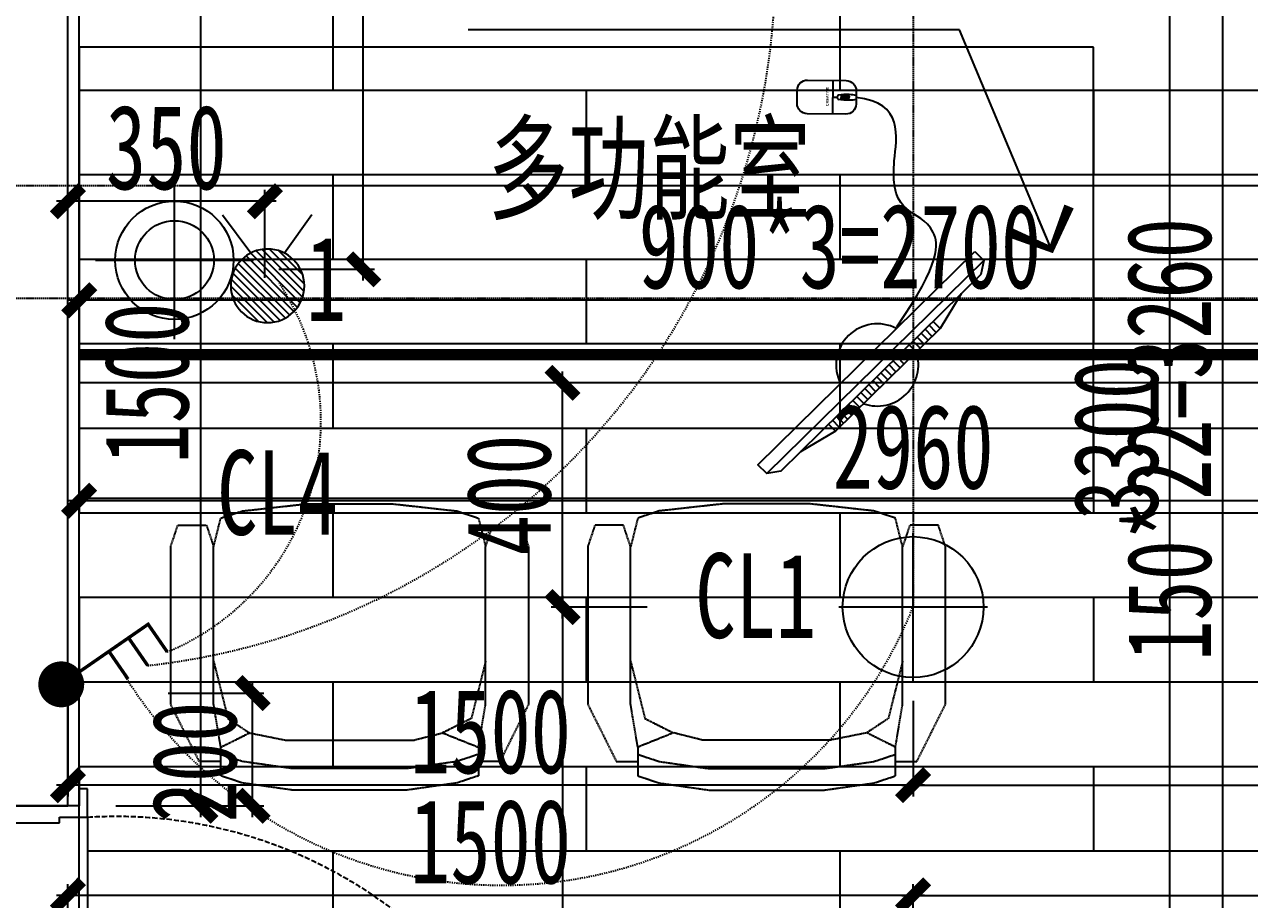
# Model space of a CAD drawing. Extents: x -255202 to 66368, y -6372500 to 603.
# Drawn here: x -124678 to -122504, y -3188251 to -3186698 of the extents above; entities that cross this region are included whole.
import ezdxf

# ---------------------------------------------------------------- set-up
doc = ezdxf.new("R2010")
doc.units = 0
doc.header["$LTSCALE"] = 10
doc.header["$MEASUREMENT"] = 0
for name, pattern in [('$0$DASH', [0.35, 0.25, -0.1]), ('__DASH', [0.35, 0.25, -0.1]), ('ABOVE', [0.4, 0.2, -0.2]), ('CONTINOUS', [0]), ('DASH', [0.35, 0.25, -0.1]), ('DOTE', [2.42, 2, -0.2, 0.02, -0.2]), ('HIDDEN', [0.375, 0.25, -0.125])]:
    doc.linetypes.add(name, pattern=pattern)
for name, color, linetype in [('A-TEXT（房间空间名称）', 67, 'Continuous'), ('A-WALL（砌体墙）', 7, 'Continuous'), ('A-墙体完成面', 15, 'Continuous'), ('A-门', 251, 'Continuous'), ('A-门框', 251, 'Continuous'), ('D-地面材料', 250, 'Continuous'), ('DIM-地面材质放线', 149, 'Continuous'), ('DIM-开关定位', 149, 'Continuous'), ('DIM-插座定位', 146, 'Continuous'), ('DIM-灯具定位', 149, 'Continuous'), ('DIM_LEAD', 3, 'Continuous'), ('E-开关示意', 34, 'Continuous'), ('G-BEAM', 4, 'DASH'), ('G-BEAM_CON', 4, 'Continuous'), ('J-平面活动家具', 33, 'HIDDEN'), ('J-活动全高家具', 33, 'Continuous'), ('T-天花造型', 45, 'Continuous'), ('T-灯具_灯带', 13, 'Continuous'), ('T-灯具、灯带', 13, 'Continuous'), ('W-文字', 67, 'Continuous'), ('墙体定位图', 7, 'Continuous'), ('天花布置图', 7, 'Continuous')]:
    doc.layers.add(name, color=color, linetype=linetype)
doc.styles.add('arch', font='romans.shx', dxfattribs={"width": 0.75})
doc.styles.get("Standard").update_dxf_attribs({"font": 'gbenor.shx', "bigfont": 'gbcbig.shx'})
doc.styles.add('样式222', font='', dxfattribs={"width": 0.7})
doc.styles.add('细黑体', font='', dxfattribs={"width": 0.7})
doc.styles.get('样式222').set_extended_font_data('STXihei')
doc.styles.get('细黑体').set_extended_font_data('STXihei')
doc.dimstyles.new('DK-50', dxfattribs={"dimscale": 50, "dimtxt": 3, "dimasz": 1, "dimexe": 0.4, "dimexo": 0.4, "dimgap": 0.4, "dimtad": 1, "dimtoh": 1, "dimdec": 0, "dimrnd": 5, "dimdsep": 46, "dimtxsty": '样式222', "dimblk": 'ARCHTICK', "dimcen": 3, "dimdle": 0.4, "dimclrd": 149, "dimclre": 149, "dimclrt": 149, "dimadec": 0, "dimazin": 0, "dimtfac": 1, "dimtdec": 0, "dimtix": 1, "dimtmove": 2, "dimatfit": 3, "dimldrblk": 'ARCHTICK', "dimfxl": 3, "dimfxlon": 1, "dimtvp": 1, "dimtolj": 1, "dimtzin": 0, "dimarcsym": 0})
doc.dimstyles.new('TC-DIM', dxfattribs={"dimscale": 0, "dimtxt": 2.5, "dimasz": 1.2, "dimexe": 1.2, "dimexo": 0, "dimgap": 0.5, "dimtad": 1, "dimdec": 0, "dimlfac": -1, "dimzin": 9, "dimdsep": 46, "dimtxsty": 'arch', "dimblk1": 'ARCHTICK', "dimblk2": 'ARCHTICK', "dimsah": 1, "dimcen": 2, "dimdle": 1.2, "dimclrd": 67, "dimclre": 67, "dimclrt": 67, "dimadec": 0, "dimazin": 0, "dimtfac": 1, "dimtdec": 0, "dimtmove": 0, "dimatfit": 3, "dimldrblk": 'ARCHTICK', "dimfxl": 8, "dimtolj": 1, "dimtzin": 0, "dimarcsym": 0})

# ---------------------------------------------------------------- blocks, each defined once
blk = doc.blocks.new('_ArchTick')
at = {"color": 0, "linetype": 'ByBlock', "const_width": 0.4}
blk.add_lwpolyline([(-0.5, -0.5), (0.5, 0.5)], dxfattribs=at)
blk = doc.blocks.new('*D166')
at = {"layer": 'Defpoints', "color": 0, "transparency": 16777216}
for p in [(-124675.2, -3187884.5), (-124273, -3187884.5), (-124675.2, -3188084.5)]:
    blk.add_point(p, dxfattribs=at)
at = {"layer": 'DIM-开关定位', "color": 149, "lineweight": -2, "transparency": 16777216}
for p, q in [((-124273, -3188104.5), (-124273, -3187864.5)), ((-124423, -3187884.5), (-124253, -3187884.5)), ((-124423, -3188084.5), (-124253, -3188084.5))]:
    blk.add_line(p, q, dxfattribs=at)
at = {"layer": 'DIM-开关定位', "color": 149, "lineweight": -2, "transparency": 16777216, "xscale": 50, "yscale": 50, "zscale": 50}
for p, rotation in [((-124273, -3187884.5), 90), ((-124273, -3188084.5), 270)]:
    blk.add_blockref('_ArchTick', p, dxfattribs=dict(at, rotation=rotation))
at = {"layer": 'DIM-开关定位', "color": 149, "transparency": 16777216, "insert": (-124375.6, -3188006.8), "char_height": 150, "attachment_point": 5, "rotation": 90, "style": '样式222'}
blk.add_mtext('\\A1;200', dxfattribs=at)
blk = doc.blocks.new('*D172')
at = {"layer": 'Defpoints', "color": 0, "transparency": 16777216}
for p in [(-121600.8, -3188243.5), (-121600.8, -3188867.4), (-123100.8, -3188947.4)]:
    blk.add_point(p, dxfattribs=at)
at = {"layer": 'DIM-插座定位', "color": 149, "lineweight": -2, "transparency": 16777216}
for p, q in [((-123100.8, -3188393.5), (-123100.8, -3188223.5)), ((-121600.8, -3188393.5), (-121600.8, -3188223.5)), ((-123120.8, -3188243.5), (-121580.8, -3188243.5))]:
    blk.add_line(p, q, dxfattribs=at)
at = {"layer": 'DIM-插座定位', "color": 149, "lineweight": -2, "transparency": 16777216, "xscale": 50, "yscale": 50, "zscale": 50, "rotation": 180}
blk.add_blockref('_ArchTick', (-123100.8, -3188243.5), dxfattribs=at)
at = {"layer": 'DIM-插座定位', "color": 149, "lineweight": -2, "transparency": 16777216, "xscale": 50, "yscale": 50, "zscale": 50}
blk.add_blockref('_ArchTick', (-121600.8, -3188243.5), dxfattribs=at)
at = {"layer": 'DIM-插座定位', "color": 149, "transparency": 16777216, "insert": (-122350.8, -3188148.5), "char_height": 150, "attachment_point": 5, "style": '样式222'}
blk.add_mtext('\\A1;1500', dxfattribs=at)
blk = doc.blocks.new('*D173')
at = {"layer": 'Defpoints', "color": 0, "transparency": 16777216}
for p in [(-124600.8, -3188243.5), (-124600.8, -3188867.4), (-123100.8, -3188947.4)]:
    blk.add_point(p, dxfattribs=at)
at = {"layer": 'DIM-插座定位', "color": 149, "lineweight": -2, "transparency": 16777216}
for p, q in [((-124600.8, -3188393.5), (-124600.8, -3188223.5)), ((-123100.8, -3188393.5), (-123100.8, -3188223.5)), ((-123080.8, -3188243.5), (-124620.8, -3188243.5))]:
    blk.add_line(p, q, dxfattribs=at)
at = {"layer": 'DIM-插座定位', "color": 149, "lineweight": -2, "transparency": 16777216, "xscale": 50, "yscale": 50, "zscale": 50, "rotation": 180}
blk.add_blockref('_ArchTick', (-124600.8, -3188243.5), dxfattribs=at)
at = {"layer": 'DIM-插座定位', "color": 149, "lineweight": -2, "transparency": 16777216, "xscale": 50, "yscale": 50, "zscale": 50}
blk.add_blockref('_ArchTick', (-123100.8, -3188243.5), dxfattribs=at)
at = {"layer": 'DIM-插座定位', "color": 149, "transparency": 16777216, "insert": (-123850.8, -3188148.5), "char_height": 150, "attachment_point": 5, "style": '样式222'}
blk.add_mtext('\\A1;1500', dxfattribs=at)
blk = doc.blocks.new('*U910')
at = {"color": 0, "const_width": 0.15}
for points in [[(0, 0.783), (0, 4.692), (1.496, 4.692)], [(0, 3.634), (1.496, 3.634)], [(0, 2.575), (1.496, 2.575)]]:
    blk.add_lwpolyline(points, dxfattribs=at)
at = {"const_width": 1.019}
blk.add_lwpolyline([(0, -0.51, 1), (0, 0.51, 1)], format="xyb", close=True, dxfattribs=at)
blk = doc.blocks.new('*D245')
at = {"layer": 'Defpoints', "color": 0, "transparency": 16777216}
for p in [(-123723, -3187334.1), (-123321.2, -3187334.1), (-123200.8, -3187731.9)]:
    blk.add_point(p, dxfattribs=at)
at = {"layer": 'DIM-灯具定位', "color": 149, "lineweight": -2, "transparency": 16777216}
for p, q in [((-123573, -3187334.1), (-123743, -3187334.1)), ((-123723, -3187751.9), (-123723, -3187314.1)), ((-123573, -3187731.9), (-123743, -3187731.9))]:
    blk.add_line(p, q, dxfattribs=at)
at = {"layer": 'DIM-灯具定位', "color": 149, "lineweight": -2, "transparency": 16777216, "xscale": 50, "yscale": 50, "zscale": 50}
for p, rotation in [((-123723, -3187334.1), 90), ((-123723, -3187731.9), 270)]:
    blk.add_blockref('_ArchTick', p, dxfattribs=dict(at, rotation=rotation))
at = {"layer": 'DIM-灯具定位', "color": 149, "transparency": 16777216, "insert": (-123818, -3187533), "char_height": 150, "attachment_point": 5, "rotation": 90, "style": '样式222'}
blk.add_mtext('\\A1;400', dxfattribs=at)
blk = doc.blocks.new('*D246')
at = {"layer": 'Defpoints', "color": 0, "transparency": 16777216}
for p in [(-123200.8, -3187731.9), (-123723, -3189084.5), (-123200.8, -3189084.5)]:
    blk.add_point(p, dxfattribs=at)
at = {"layer": 'DIM-灯具定位', "color": 149, "lineweight": -2, "transparency": 16777216}
for p, q in [((-123723, -3187711.9), (-123723, -3189104.5)), ((-123573, -3187731.9), (-123743, -3187731.9)), ((-123573, -3189084.5), (-123743, -3189084.5))]:
    blk.add_line(p, q, dxfattribs=at)
at = {"layer": 'DIM-灯具定位', "color": 149, "lineweight": -2, "transparency": 16777216, "xscale": 50, "yscale": 50, "zscale": 50}
for p, rotation in [((-123723, -3187731.9), 90), ((-123723, -3189084.5), 270)]:
    blk.add_blockref('_ArchTick', p, dxfattribs=dict(at, rotation=rotation))
at = {"layer": 'DIM-灯具定位', "color": 149, "transparency": 16777216, "insert": (-123818, -3188408.2), "char_height": 150, "attachment_point": 5, "rotation": 90, "style": '样式222'}
blk.add_mtext('\\A1;1355', dxfattribs=at)
blk = doc.blocks.new('*D247')
at = {"layer": 'Defpoints', "color": 0, "transparency": 16777216}
for p in [(-123101, -3187114.5), (-121600.8, -3187464.5), (-121600.8, -3188048)]:
    blk.add_point(p, dxfattribs=at)
at = {"layer": 'DIM-灯具定位', "color": 149, "lineweight": -2, "transparency": 16777216}
for p, q in [((-123101, -3187898), (-123101, -3188068)), ((-121600.8, -3187898), (-121600.8, -3188068)), ((-123121, -3188048), (-121580.8, -3188048))]:
    blk.add_line(p, q, dxfattribs=at)
at = {"layer": 'DIM-灯具定位', "color": 149, "lineweight": -2, "transparency": 16777216, "xscale": 50, "yscale": 50, "zscale": 50, "rotation": 180}
blk.add_blockref('_ArchTick', (-123101, -3188048), dxfattribs=at)
at = {"layer": 'DIM-灯具定位', "color": 149, "lineweight": -2, "transparency": 16777216, "xscale": 50, "yscale": 50, "zscale": 50}
blk.add_blockref('_ArchTick', (-121600.8, -3188048), dxfattribs=at)
at = {"layer": 'DIM-灯具定位', "color": 149, "transparency": 16777216, "insert": (-122350.9, -3187953), "char_height": 150, "attachment_point": 5, "style": '样式222'}
blk.add_mtext('\\A1;1500', dxfattribs=at)
blk = doc.blocks.new('*D248')
at = {"layer": 'Defpoints', "color": 0, "transparency": 16777216}
for p in [(-123101, -3187114.5), (-124600.8, -3187464.5), (-124600.8, -3188048)]:
    blk.add_point(p, dxfattribs=at)
at = {"layer": 'DIM-灯具定位', "color": 149, "lineweight": -2, "transparency": 16777216}
for p, q in [((-124600.8, -3187898), (-124600.8, -3188068)), ((-123101, -3187898), (-123101, -3188068)), ((-123081, -3188048), (-124620.8, -3188048))]:
    blk.add_line(p, q, dxfattribs=at)
at = {"layer": 'DIM-灯具定位', "color": 149, "lineweight": -2, "transparency": 16777216, "xscale": 50, "yscale": 50, "zscale": 50, "rotation": 180}
blk.add_blockref('_ArchTick', (-124600.8, -3188048), dxfattribs=at)
at = {"layer": 'DIM-灯具定位', "color": 149, "lineweight": -2, "transparency": 16777216, "xscale": 50, "yscale": 50, "zscale": 50}
blk.add_blockref('_ArchTick', (-123101, -3188048), dxfattribs=at)
at = {"layer": 'DIM-灯具定位', "color": 149, "transparency": 16777216, "insert": (-123850.9, -3187953), "char_height": 150, "attachment_point": 5, "style": '样式222'}
blk.add_mtext('\\A1;1500', dxfattribs=at)
blk = doc.blocks.new('A$C7A0215CA')
at = {"layer": 'T-灯具_灯带', "color": 8, "ltscale": 0.005}
for p, q in [((2.2, 4.4), (2.2, 0)), ((0, 2.2), (4.4, 2.2))]:
    blk.add_line(p, q, dxfattribs=at)
at = {"layer": 'T-灯具_灯带', "color": 13, "linetype": 'ByBlock'}
blk.add_circle((2.2, 2.2), 2.083, dxfattribs=at)
blk = doc.blocks.new('z')
at = {"color": 67}
blk.add_line((0, 0), (-1, 0), dxfattribs=at)
blk.add_lwpolyline([(-0.972, 0.974, 0.299, 0.174, 0), (0, 0, 0.174, 0.299, 0), (-0.972, -0.974, 0.299, 0.299, 0)], format="xyseb", dxfattribs=at)
blk = doc.blocks.new('电源点')
at = {"color": 13}
for p, q in [((33110.4, -5288.118), (33111.43, -5287.088)), ((33110.41, -5288.333), (33111.645, -5287.098)), ((33110.45, -5287.844), (33111.156, -5287.138)), ((33110.453, -5288.515), (33111.827, -5287.141)), ((33110.519, -5288.673), (33111.985, -5287.207)), ((33110.604, -5288.812), (33112.124, -5287.292)), ((33110.707, -5288.934), (33112.246, -5287.395)), ((33110.826, -5289.04), (33112.352, -5287.514)), ((33110.961, -5289.129), (33112.441, -5287.649)), ((33111.116, -5289.199), (33112.511, -5287.804)), ((33111.292, -5289.247), (33112.559, -5287.981)), ((33111.499, -5289.264), (33112.576, -5288.188)), ((33111.758, -5289.23), (33112.542, -5288.446))]:
    blk.add_line(p, q, dxfattribs=at)
blk.add_circle((33111.487, -5288.175), 1.089, dxfattribs=at)
blk = doc.blocks.new('4RSD')
at = {"color": 13, "linetype": 'ByBlock'}
for p, q in [((49236.038, -8573.832), (49235.23, -8572.698)), ((49237.036, -8573.842), (49237.867, -8572.724))]:
    blk.add_line(p, q, dxfattribs=at)
at = {"color": 67, "linetype": 'ByBlock'}
blk.add_blockref('电源点', (16125.051, -3286.635), dxfattribs=at)
blk = doc.blocks.new('*U265')
for p, q in [((50, 200), (0, 200)), ((0, 200), (0, 185)), ((50, 150), (50, 200)), ((0, 185), (30, 185)), ((30, 185), (30, -55)), ((60, 150), (50, 150)), ((60, -50), (60, 150)), ((0, -55), (0, -70)), ((30, -55), (0, -55)), ((50, -70), (50, -50)), ((50, -50), (60, -50)), ((0, -70), (50, -70))]:
    blk.add_line(p, q)
blk = doc.blocks.new('*U148')
at = {"color": 250, "linetype": '$0$DASH', "ltscale": 3}
blk.add_arc((88.7, 124.8), 664.9, 356.3937, 90, dxfattribs=at)
at = {"layer": 'A-门', "ltscale": 0.5}
blk.add_lwpolyline([(94.4, 789.8), (94.4, 83), (45.6, 83), (45.6, 789.8), (94.4, 789.8)], dxfattribs=at)
at = {"layer": 'A-门', "ltscale": 3}
for points in [[(36.1, 726.7), (36.1, 680.8), (45.6, 680.8), (45.6, 748.8), (36.1, 748.8), (36.1, 726.7)], [(103.9, 726.7), (103.9, 680.8), (94.4, 680.8), (94.4, 748.8), (103.9, 748.8), (103.9, 726.7)], [(36.1, 726.7), (0, 726.7), (0, 702.2)], [(103.9, 726.7), (140.1, 726.7), (140.1, 702.2)], [(12.8, 702.2), (12.8, 592.5), (0, 592.5), (0, 702.2)], [(12.8, 702.2), (36.1, 702.2)], [(127.3, 702.2), (103.9, 702.2)], [(127.3, 702.2), (127.3, 592.5), (140.1, 592.5), (140.1, 702.2)]]:
    blk.add_lwpolyline(points, dxfattribs=at)
blk = doc.blocks.new('做成ACAD TuKuai0291')
at = {"layer": 'J-平面活动家具', "linetype": '__DASH', "ltscale": 0.5}
for p, q in [((-431.8, 228.6), (-355.6, 241.3)), ((-279.4, 241.3), (-381, 215.9)), ((-355.6, 241.3), (-76.2, 241.3)), ((-444.5, 228.6), (-457.2, 190.5)), ((-431.8, 228.6), (-457.2, 228.6)), ((-406.4, 165.1), (-431.8, 228.6)), ((-381, 215.9), (-406.4, 165.1)), ((-457.2, 190.5), (-469.9, 101.6)), ((-419.1, 114.3), (-406.4, 165.1)), ((-419.1, -114.3), (-419.1, 114.3)), ((-469.9, 101.6), (-469.9, -101.6)), ((-469.9, -101.6), (-457.2, -190.5)), ((-406.4, -177.8), (-419.1, -114.3)), ((-457.2, -190.5), (-444.5, -228.6)), ((-431.8, -228.6), (-406.4, -177.8)), ((-381, -215.9), (-406.4, -177.8)), ((-279.4, -241.3), (-381, -215.9)), ((-457.2, -228.6), (-431.8, -228.6)), ((-431.8, -228.6), (-355.6, -241.3)), ((-355.6, -241.3), (-76.2, -241.3))]:
    blk.add_line(p, q, dxfattribs=at)
blk.add_lwpolyline([(-457.2, 228.6), (-482.6, 228.6), (-495.3, 190.5), (-508, 101.6), (-508, -101.6), (-495.3, -190.5), (-482.6, -228.6), (-457.2, -228.6), (-457.2, -266.7), (-355.6, -317.5), (-76.2, -317.5), (-38.1, -304.8), (-38.1, -254), (-76.2, -241.3), (-25.4, -228.6), (-12.7, -190.5), (0, -76.2), (0, 76.2), (-12.7, 190.5), (-25.4, 228.6), (-76.2, 241.3), (-38.1, 254), (-38.1, 304.8), (-76.2, 317.5), (-355.6, 317.5), (-457.2, 266.7), (-457.2, 228.6), (-482.6, 228.6)], dxfattribs=at)
blk = doc.blocks.new('A$C022D3BE8')
at = {"color": 59, "ltscale": 50}
for p, q in [((0, 264.2), (318.1, 582.4)), ((32.8, 313.9), (268.3, 549.5)), ((210.8, 513), (221.3, 502.5)), ((210.8, 513), (221.3, 502.5)), ((216.7, 518.9), (227.2, 508.4)), ((216.7, 518.9), (227.2, 508.4)), ((187.2, 489.3), (197.7, 478.9)), ((193.1, 495.2), (203.6, 484.8)), ((199, 501.1), (209.5, 490.7)), ((204.9, 507.1), (215.4, 496.6)), ((204.9, 507.1), (215.4, 496.6)), ((169.5, 471.6), (179.9, 461.2)), ((175.4, 477.5), (185.9, 467.1)), ((175.4, 477.5), (185.9, 467.1)), ((181.3, 483.4), (191.8, 473)), ((181.3, 483.4), (191.8, 473)), ((151.8, 453.9), (162.2, 443.5)), ((157.7, 459.8), (168.1, 449.4)), ((163.6, 465.7), (174, 455.3)), ((134.1, 436.2), (144.5, 425.7)), ((140, 442.1), (150.4, 431.7)), ((140, 442.1), (150.4, 431.7)), ((145.9, 448), (156.3, 437.6)), ((145.9, 448), (156.3, 437.6)), ((116.4, 418.5), (126.8, 408)), ((116.4, 418.5), (126.8, 408)), ((122.3, 424.4), (132.7, 413.9)), ((128.2, 430.3), (138.6, 419.8)), ((98.6, 400.8), (109.1, 390.3)), ((104.5, 406.7), (115, 396.2)), ((110.5, 412.6), (120.9, 402.1)), ((81, 383.1), (91.5, 372.7)), ((86.8, 388.9), (97.2, 378.5)), ((92.7, 394.9), (103.2, 384.4)), ((63.3, 365.4), (73.7, 355)), ((69.2, 371.3), (79.6, 360.9)), ((75.1, 377.2), (85.5, 366.8)), ((225, 49.7), (224.8, 0.1)), ((224.9, 24.9), (219, 25))]:
    blk.add_line(p, q, dxfattribs=at)
at = {"color": 55, "ltscale": 50}
blk.add_lwpolyline([(13.1, 251.1), (0, 264.2), (4, 285.3), (32.8, 314), (63.3, 365.4), (216.7, 518.9), (268.3, 549.5), (297.1, 578.3), (318.1, 582.4), (331.2, 569.3), (13.1, 251.1)], dxfattribs=at)
at = {"color": 59, "ltscale": 50}
blk.add_lwpolyline([(205.8, 49.8), (263.1, 49.6, -0.414214), (278, 34.5), (278, 14.9, -0.414214), (262.9, 0), (205.6, 0.2, -0.414214), (190.6, 15.3), (190.7, 34.9, -0.414214)], format="xyb", close=True, dxfattribs=at)
blk.add_lwpolyline([(200.8, 26.4), (200.8, 23.6), (213.1, 23.5), (213.2, 26.3)], close=True, dxfattribs=at)
for centre, radius, start, end in [((156, 420.2), 60.8, 71.1516, 198.8484), ((156, 420.2), 60.8, 242.7202, 27.2798), ((215.9, 25), 3.1, 283.7514, 79.3656)]:
    blk.add_arc(centre, radius, start, end, dxfattribs=at)
at = {"color": 59, "ltscale": 50, "extrusion": (0, 0, -1)}
blk.add_ellipse((207.1, 25), major_axis=(-5.7, 0.02), ratio=0.179787, dxfattribs=at)
at = {"color": 59, "ltscale": 50}
for points, knots in [([(127.6, 363.5), (62.6, 267.4), (75.7, 176.1), (158.8, 213.6), (119.4, 31.6), (190.7, 25.1)], [2.859814, 2.859814, 2.859814, 2.859814, 58.710181, 189.630297, 241.818917, 241.818917, 241.818917, 241.818917]), ([(190.7, 28.1), (194.1, 28.6), (202.7, 29.8), (211.3, 28.8), (216.5, 28)], [0, 0, 0, 0, 10.318127, 25.8878, 25.8878, 25.8878, 25.8878]), ([(190.7, 22), (194.1, 21.5), (202.7, 20.2), (211.4, 21.2), (216.6, 21.9)], [0, 0, 0, 0, 10.318127, 26.075444, 26.075444, 26.075444, 26.075444])]:
    blk.add_open_spline(points, degree=3, knots=knots, dxfattribs=at)
at = {"color": 59, "ltscale": 50, "insert": (231.3, 38.1), "char_height": 2.5, "width": 28.917, "attachment_point": 7, "rotation": 269.7914}
blk.add_mtext('{\\fArial|b1|i0|c0|p34;\\H1.6x;CREATIVE}', dxfattribs=at)
blk = doc.blocks.new('*D820')
at = {"layer": 'Defpoints', "color": 0, "transparency": 16777216}
for p in [(-121621, -3187262.3), (-124580.9, -3187362.3), (-124580.9, -3187543.1)]:
    blk.add_point(p, dxfattribs=at)
at = {"layer": '天花布置图', "color": 149, "lineweight": -2, "transparency": 16777216}
for p, q in [((-124580.9, -3187393.1), (-124580.9, -3187563.1)), ((-121621, -3187393.1), (-121621, -3187563.1)), ((-121601, -3187543.1), (-124600.9, -3187543.1))]:
    blk.add_line(p, q, dxfattribs=at)
at = {"layer": '天花布置图', "color": 149, "lineweight": -2, "transparency": 16777216, "xscale": 50, "yscale": 50, "zscale": 50, "rotation": 180}
blk.add_blockref('_ArchTick', (-124580.9, -3187543.1), dxfattribs=at)
at = {"layer": '天花布置图', "color": 149, "lineweight": -2, "transparency": 16777216, "xscale": 50, "yscale": 50, "zscale": 50}
blk.add_blockref('_ArchTick', (-121621, -3187543.1), dxfattribs=at)
at = {"layer": '天花布置图', "color": 149, "transparency": 16777216, "insert": (-123100.9, -3187448.1), "char_height": 150, "attachment_point": 5, "style": '样式222'}
blk.add_mtext('\\A1;2960', dxfattribs=at)
blk = doc.blocks.new('*D933')
at = {"layer": 'Defpoints', "color": 0, "transparency": 16777216}
for p in [(-124600.8, -3186584.5), (-124587.9, -3188084.5), (-124365.6, -3188084.5)]:
    blk.add_point(p, dxfattribs=at)
at = {"layer": '墙体定位图', "color": 149, "lineweight": -2, "transparency": 16777216}
for p, q in [((-124365.6, -3186564.5), (-124365.6, -3188104.5)), ((-124515.6, -3186584.5), (-124345.6, -3186584.5)), ((-124515.6, -3188084.5), (-124345.6, -3188084.5))]:
    blk.add_line(p, q, dxfattribs=at)
at = {"layer": '墙体定位图', "color": 149, "lineweight": -2, "transparency": 16777216, "xscale": 50, "yscale": 50, "zscale": 50}
for p, rotation in [((-124365.6, -3186584.5), 90), ((-124365.6, -3188084.5), 270)]:
    blk.add_blockref('_ArchTick', p, dxfattribs=dict(at, rotation=rotation))
at = {"layer": '墙体定位图', "color": 149, "transparency": 16777216, "insert": (-124460.6, -3187334.5), "char_height": 150, "attachment_point": 5, "rotation": 90, "style": '样式222'}
blk.add_mtext('\\A1;1500', dxfattribs=at)
blk = doc.blocks.new('*D952')
at = {"layer": 'Defpoints', "color": 0, "transparency": 16777216}
for p in [(-124580.9, -3187187.5), (-124580.9, -3187267.3), (-121880.9, -3187417.3)]:
    blk.add_point(p, dxfattribs=at)
at = {"layer": 'DIM-地面材质放线', "color": 149, "lineweight": -2, "transparency": 16777216}
for p, q in [((-124580.9, -3187247.3), (-124580.9, -3187167.5)), ((-121880.9, -3187337.5), (-121880.9, -3187167.5)), ((-121860.9, -3187187.5), (-124600.9, -3187187.5))]:
    blk.add_line(p, q, dxfattribs=at)
at = {"layer": 'DIM-地面材质放线', "color": 149, "lineweight": -2, "transparency": 16777216, "xscale": 50, "yscale": 50, "zscale": 50, "rotation": 180}
blk.add_blockref('_ArchTick', (-124580.9, -3187187.5), dxfattribs=at)
at = {"layer": 'DIM-地面材质放线', "color": 149, "lineweight": -2, "transparency": 16777216, "xscale": 50, "yscale": 50, "zscale": 50}
blk.add_blockref('_ArchTick', (-121880.9, -3187187.5), dxfattribs=at)
at = {"layer": 'DIM-地面材质放线', "color": 149, "transparency": 16777216, "insert": (-123230.9, -3187092.5), "char_height": 150, "attachment_point": 5, "style": '样式222'}
blk.add_mtext('\\A1;900*3=2700', dxfattribs=at)
blk = doc.blocks.new('*D953')
at = {"layer": 'Defpoints', "color": 0, "transparency": 16777216}
for p in [(-122551.1, -3185804.5), (-122528.4, -3185804.5), (-122528.4, -3189064.5)]:
    blk.add_point(p, dxfattribs=at)
at = {"layer": 'DIM-地面材质放线', "color": 149, "lineweight": -2, "transparency": 16777216}
for p, q in [((-122551.1, -3189084.5), (-122551.1, -3185784.5)), ((-122548.4, -3185804.5), (-122571.1, -3185804.5)), ((-122548.4, -3189064.5), (-122571.1, -3189064.5))]:
    blk.add_line(p, q, dxfattribs=at)
at = {"layer": 'DIM-地面材质放线', "color": 149, "lineweight": -2, "transparency": 16777216, "xscale": 50, "yscale": 50, "zscale": 50}
for p, rotation in [((-122551.1, -3185804.5), 90), ((-122551.1, -3189064.5), 270)]:
    blk.add_blockref('_ArchTick', p, dxfattribs=dict(at, rotation=rotation))
at = {"layer": 'DIM-地面材质放线', "color": 149, "transparency": 16777216, "insert": (-122646.1, -3187434.5), "char_height": 150, "attachment_point": 5, "rotation": 90, "style": '样式222'}
blk.add_mtext('\\A1;150*22=3260', dxfattribs=at)
blk = doc.blocks.new('*D1024')
at = {"layer": 'Defpoints', "color": 0, "transparency": 16777216}
for p in [(-122735.4, -3185784.5), (-122645.4, -3185784.5), (-122735.4, -3189084.5)]:
    blk.add_point(p, dxfattribs=at)
at = {"layer": '墙体定位图', "color": 149, "lineweight": -2, "transparency": 16777216}
for p, q in [((-122645.4, -3189104.5), (-122645.4, -3185764.5)), ((-122715.4, -3185784.5), (-122625.4, -3185784.5)), ((-122715.4, -3189084.5), (-122625.4, -3189084.5))]:
    blk.add_line(p, q, dxfattribs=at)
at = {"layer": '墙体定位图', "color": 149, "lineweight": -2, "transparency": 16777216, "xscale": 50, "yscale": 50, "zscale": 50}
for p, rotation in [((-122645.4, -3185784.5), 90), ((-122645.4, -3189084.5), 270)]:
    blk.add_blockref('_ArchTick', p, dxfattribs=dict(at, rotation=rotation))
at = {"layer": '墙体定位图', "color": 149, "transparency": 16777216, "insert": (-122740.4, -3187434.5), "char_height": 150, "attachment_point": 5, "rotation": 90, "style": '样式222'}
blk.add_mtext('\\A1;3300', dxfattribs=at)
blk = doc.blocks.new('*D1083')
at = {"layer": 'Defpoints', "color": 0, "transparency": 16777216}
for p in [(-124600.8, -3187011.8), (-124600.8, -3187167.6), (-124251.4, -3187167.6)]:
    blk.add_point(p, dxfattribs=at)
at = {"layer": 'DIM-开关定位', "color": 149, "lineweight": -2, "transparency": 16777216}
for p, q in [((-124600.8, -3187147.6), (-124600.8, -3186991.8)), ((-124251.4, -3187147.6), (-124251.4, -3186991.8)), ((-124231.4, -3187011.8), (-124620.8, -3187011.8))]:
    blk.add_line(p, q, dxfattribs=at)
at = {"layer": 'DIM-开关定位', "color": 149, "lineweight": -2, "transparency": 16777216, "xscale": 50, "yscale": 50, "zscale": 50, "rotation": 180}
blk.add_blockref('_ArchTick', (-124600.8, -3187011.8), dxfattribs=at)
at = {"layer": 'DIM-开关定位', "color": 149, "lineweight": -2, "transparency": 16777216, "xscale": 50, "yscale": 50, "zscale": 50}
blk.add_blockref('_ArchTick', (-124251.4, -3187011.8), dxfattribs=at)
at = {"layer": 'DIM-开关定位', "color": 149, "transparency": 16777216, "insert": (-124426.1, -3186916.8), "char_height": 150, "attachment_point": 5, "style": '样式222'}
blk.add_mtext('\\A1;350', dxfattribs=at)
blk = doc.blocks.new('*D1091')
at = {"layer": 'Defpoints', "color": 0, "transparency": 16777216}
for p in [(-124251.4, -3185784.5), (-124076.6, -3185784.5), (-124251.4, -3187132.6)]:
    blk.add_point(p, dxfattribs=at)
at = {"layer": 'DIM-开关定位', "color": 149, "lineweight": -2, "transparency": 16777216}
for p, q in [((-124076.6, -3187152.6), (-124076.6, -3185764.5)), ((-124226.6, -3185784.5), (-124056.6, -3185784.5)), ((-124226.6, -3187132.6), (-124056.6, -3187132.6))]:
    blk.add_line(p, q, dxfattribs=at)
at = {"layer": 'DIM-开关定位', "color": 149, "lineweight": -2, "transparency": 16777216, "xscale": 50, "yscale": 50, "zscale": 50}
for p, rotation in [((-124076.6, -3185784.5), 90), ((-124076.6, -3187132.6), 270)]:
    blk.add_blockref('_ArchTick', p, dxfattribs=dict(at, rotation=rotation))
at = {"layer": 'DIM-开关定位', "color": 149, "transparency": 16777216, "insert": (-124171.6, -3186458.6), "char_height": 150, "attachment_point": 5, "rotation": 90, "style": '样式222'}
blk.add_mtext('\\A1;1350', dxfattribs=at)
blk = doc.blocks.new('hdfgdf')
at = {"layer": 'G-BEAM'}
for p, q in [((150378.4, -45494.1), (147178.4, -45494.1)), ((153178.4, -45694.1), (147178.4, -45694.1))]:
    blk.add_line(p, q, dxfattribs=at)
at = {"layer": 'G-BEAM_CON', "linetype": 'Continuous'}
blk.add_line((153178.4, -45494.1), (150378.4, -45494.1), dxfattribs=at)
at = {"layer": 'W-文字'}
blk.add_leader([(151923.6, -45607), (151760.4, -45217.4), (150888.6, -45217.4)], dimstyle='TC-DIM', override={"dimscale": 50, "dimtad": 0, "dimldrblk": 'z'}, dxfattribs=at)

msp = doc.modelspace()

# ---------------------------------------------------------------- linework, layer by layer
at = {"layer": 'A-WALL（砌体墙）', "color": 0}
msp.add_line((-124600.8, -3188084.5), (-124600.8, -3186584.5), dxfattribs=at)
at = {"layer": 'A-WALL（砌体墙）'}
msp.add_line((-124800.8, -3188084.5), (-124600.8, -3188084.5), dxfattribs=at)
at = {"layer": 'A-墙体完成面', "linetype": 'ByBlock'}
for q in [(-124580.9, -3185804.5), (-124820.9, -3188084.5)]:
    msp.add_line((-124580.9, -3188084.5), q, dxfattribs=at)
at = {"layer": 'D-地面材料'}
for p, q in [((-124130.9, -3186664.5), (-124130.9, -3186814.5)), ((-124130.9, -3186664.5), (-124130.9, -3186814.5)), ((-123230.9, -3186664.5), (-123230.9, -3186814.5)), ((-123230.9, -3186664.5), (-123230.9, -3186814.5)), ((-124581, -3186814.5), (-124130.9, -3186814.5)), ((-124581, -3186814.5), (-124580.9, -3186814.5)), ((-124580.9, -3186814.5), (-124580.9, -3186964.5)), ((-124580.9, -3186814.5), (-124580.9, -3186964.5)), ((-124580.9, -3186814.5), (-123680.9, -3186814.5)), ((-124130.9, -3186814.5), (-123230.9, -3186814.5)), ((-123680.9, -3186814.5), (-123680.9, -3186964.5)), ((-123680.9, -3186814.5), (-122780.9, -3186814.5)), ((-123680.9, -3186814.5), (-123680.9, -3186964.5)), ((-123230.9, -3186814.5), (-122330.9, -3186814.5)), ((-122780.9, -3186814.5), (-122780.9, -3186964.5)), ((-122780.9, -3186814.5), (-122780.9, -3186964.5)), ((-122780.9, -3186814.5), (-121880.9, -3186814.5)), ((-124581, -3186964.5), (-124130.9, -3186964.5)), ((-124581, -3186964.5), (-124580.9, -3186964.5)), ((-124580.9, -3186964.5), (-123680.9, -3186964.5)), ((-124130.9, -3186964.5), (-124130.9, -3187114.5)), ((-124130.9, -3186964.5), (-124130.9, -3187114.5)), ((-124130.9, -3186964.5), (-123230.9, -3186964.5)), ((-123680.9, -3186964.5), (-122780.9, -3186964.5)), ((-123230.9, -3186964.5), (-123230.9, -3187114.5)), ((-123230.9, -3186964.5), (-122330.9, -3186964.5)), ((-123230.9, -3186964.5), (-123230.9, -3187114.5)), ((-122780.9, -3186964.5), (-121880.9, -3186964.5)), ((-124581, -3187114.5), (-124130.9, -3187114.5)), ((-124581, -3187114.5), (-124580.9, -3187114.5)), ((-124580.9, -3187114.5), (-124580.9, -3187264.5)), ((-124580.9, -3187114.5), (-124580.9, -3187264.5)), ((-124580.9, -3187114.5), (-123680.9, -3187114.5)), ((-124130.9, -3187114.5), (-123230.9, -3187114.5)), ((-123680.9, -3187114.5), (-123680.9, -3187264.5)), ((-123680.9, -3187114.5), (-122780.9, -3187114.5)), ((-123680.9, -3187114.5), (-123680.9, -3187264.5)), ((-123230.9, -3187114.5), (-122330.9, -3187114.5)), ((-122780.9, -3187114.5), (-122780.9, -3187264.5)), ((-122780.9, -3187114.5), (-122780.9, -3187264.5)), ((-122780.9, -3187114.5), (-121880.9, -3187114.5)), ((-124581, -3187264.5), (-124130.9, -3187264.5)), ((-124581, -3187264.5), (-124580.9, -3187264.5)), ((-124580.9, -3187264.5), (-123680.9, -3187264.5)), ((-124130.9, -3187264.5), (-124130.9, -3187414.5)), ((-124130.9, -3187264.5), (-124130.9, -3187414.5)), ((-124130.9, -3187264.5), (-123230.9, -3187264.5)), ((-123680.9, -3187264.5), (-122780.9, -3187264.5)), ((-123230.9, -3187264.5), (-123230.9, -3187414.5)), ((-123230.9, -3187264.5), (-122330.9, -3187264.5)), ((-123230.9, -3187264.5), (-123230.9, -3187414.5)), ((-122780.9, -3187264.5), (-121880.9, -3187264.5)), ((-124581, -3187414.5), (-124130.9, -3187414.5)), ((-124581, -3187414.5), (-124580.9, -3187414.5)), ((-124580.9, -3187414.5), (-124580.9, -3187564.5)), ((-124580.9, -3187414.5), (-124580.9, -3187564.5)), ((-124580.9, -3187414.5), (-123680.9, -3187414.5)), ((-124130.9, -3187414.5), (-123230.9, -3187414.5)), ((-123680.9, -3187414.5), (-123680.9, -3187564.5)), ((-123680.9, -3187414.5), (-122780.9, -3187414.5)), ((-123680.9, -3187414.5), (-123680.9, -3187564.5)), ((-123230.9, -3187414.5), (-122330.9, -3187414.5)), ((-122780.9, -3187414.5), (-122780.9, -3187564.5)), ((-122780.9, -3187414.5), (-122780.9, -3187564.5)), ((-122780.9, -3187414.5), (-121880.9, -3187414.5)), ((-124581, -3187564.5), (-124130.9, -3187564.5)), ((-124581, -3187564.5), (-124580.9, -3187564.5)), ((-124580.9, -3187564.5), (-123680.9, -3187564.5)), ((-124130.9, -3187564.5), (-124130.9, -3187714.5)), ((-124130.9, -3187564.5), (-124130.9, -3187714.5)), ((-124130.9, -3187564.5), (-123230.9, -3187564.5)), ((-123680.9, -3187564.5), (-122780.9, -3187564.5)), ((-123230.9, -3187564.5), (-123230.9, -3187714.5)), ((-123230.9, -3187564.5), (-122330.9, -3187564.5)), ((-123230.9, -3187564.5), (-123230.9, -3187714.5)), ((-122780.9, -3187564.5), (-121880.9, -3187564.5)), ((-124581, -3187714.5), (-124130.9, -3187714.5)), ((-124581, -3187714.5), (-124580.9, -3187714.5)), ((-124580.9, -3187714.5), (-124580.9, -3187864.5)), ((-124580.9, -3187714.5), (-124580.9, -3187864.5)), ((-124580.9, -3187714.5), (-123680.9, -3187714.5)), ((-124130.9, -3187714.5), (-123230.9, -3187714.5)), ((-123680.9, -3187714.5), (-123680.9, -3187864.5)), ((-123680.9, -3187714.5), (-122780.9, -3187714.5)), ((-123680.9, -3187714.5), (-123680.9, -3187864.5)), ((-123230.9, -3187714.5), (-122330.9, -3187714.5)), ((-122780.9, -3187714.5), (-122780.9, -3187864.5)), ((-122780.9, -3187714.5), (-122780.9, -3187864.5)), ((-122780.9, -3187714.5), (-121880.9, -3187714.5)), ((-124580.9, -3187864.5), (-124130.9, -3187864.5)), ((-124580.9, -3187864.5), (-124580.9, -3187864.5)), ((-124580.9, -3187864.5), (-123680.9, -3187864.5)), ((-124130.9, -3187864.5), (-124130.9, -3188014.5)), ((-124130.9, -3187864.5), (-124130.9, -3188014.5)), ((-124130.9, -3187864.5), (-123230.9, -3187864.5)), ((-123680.9, -3187864.5), (-122780.9, -3187864.5)), ((-123230.9, -3187864.5), (-123230.9, -3188014.5)), ((-123230.9, -3187864.5), (-122330.9, -3187864.5)), ((-123230.9, -3187864.5), (-123230.9, -3188014.5)), ((-122780.9, -3187864.5), (-121880.9, -3187864.5)), ((-124580.9, -3188014.5), (-124130.9, -3188014.5)), ((-124580.9, -3188014.5), (-124580.9, -3188014.5)), ((-124580.9, -3188014.5), (-124580.9, -3188054.5)), ((-124580.9, -3188014.5), (-124580.9, -3188054.5)), ((-124580.9, -3188014.5), (-123680.9, -3188014.5)), ((-124130.9, -3188014.5), (-123230.9, -3188014.5)), ((-123680.9, -3188014.5), (-123680.9, -3188164.5)), ((-123680.9, -3188014.5), (-122780.9, -3188014.5)), ((-123680.9, -3188014.5), (-123680.9, -3188164.5)), ((-123230.9, -3188014.5), (-122330.9, -3188014.5)), ((-122780.9, -3188014.5), (-122780.9, -3188164.5)), ((-122780.9, -3188014.5), (-122780.9, -3188164.5)), ((-122780.9, -3188014.5), (-121880.9, -3188014.5)), ((-124565.9, -3188104.5), (-124565.9, -3188984.5)), ((-124565.9, -3188164.5), (-124130.9, -3188164.5)), ((-124565.9, -3188164.5), (-123680.9, -3188164.5)), ((-124130.9, -3188164.5), (-124130.9, -3188314.5)), ((-124130.9, -3188164.5), (-124130.9, -3188314.5)), ((-124130.9, -3188164.5), (-123230.9, -3188164.5)), ((-123680.9, -3188164.5), (-122780.9, -3188164.5)), ((-123230.9, -3188164.5), (-123230.9, -3188314.5)), ((-123230.9, -3188164.5), (-122330.9, -3188164.5)), ((-123230.9, -3188164.5), (-123230.9, -3188314.5)), ((-122780.9, -3188164.5), (-121880.9, -3188164.5))]:
    msp.add_line(p, q, dxfattribs=at)
at = {"layer": 'DIM-开关定位', "color": 36, "linetype": 'ABOVE'}
for centre, radius, start, end in [((-124597.6, -3186590.9), 1252.4, 276.3422, 28.8857), ((-124594.7, -3187402.7), 443, 292.5996, 33.5763), ((-123831.3, -3187438.3), 787.1, 210.2746, 338.0988)]:
    msp.add_arc(centre, radius, start, end, dxfattribs=at)
at = {"layer": 'DIM_LEAD', "color": 250, "linetype": '$0$DASH'}
msp.add_line((-123101, -3185985.9), (-123101, -3187731.9), dxfattribs=at)
at = {"layer": 'J-平面活动家具', "linetype": '__DASH', "ltscale": 0.5}
msp.add_lwpolyline([(-124580.9, -3187538.7), (-122780.9, -3187538.7), (-122780.9, -3186738.7), (-124580.9, -3186738.7)], close=True, dxfattribs=at)
at = {"layer": 'J-活动全高家具', "linetype": 'ByBlock'}
for p, q in [((-124411.7, -3187256.5), (-124411.7, -3186976.5)), ((-124551.7, -3187116.5), (-124271.7, -3187116.5))]:
    msp.add_line(p, q, dxfattribs=at)
for radius in [105, 105, 70]:
    msp.add_circle((-124411.7, -3187116.5), radius, dxfattribs=at)
at = {"layer": 'T-天花造型'}
msp.add_line((-121621, -3187334.1), (-124580.9, -3187334.1), dxfattribs=at)
at = {"layer": 'T-天花造型', "linetype": 'ByBlock'}
msp.add_lwpolyline([(-124819.2, -3188984.5), (-124580.9, -3188984.5), (-124580.9, -3188084.5), (-124819.2, -3188084.5)], close=True, dxfattribs=at)
at = {"layer": 'T-灯具、灯带', "linetype": '__DASH', "const_width": 20}
msp.add_lwpolyline([(-121621, -3187284.1), (-124580.9, -3187284.1)], dxfattribs=at)

# ---------------------------------------------------------------- block references
at = {"layer": 'A-门', "xscale": -1.216867540497324, "yscale": 1.216867540497324, "zscale": 1.216867540497324, "rotation": 269.9999984376798}
msp.add_blockref('*U148', (-124666.9, -3189020), dxfattribs=at)
at = {"layer": 'A-门框', "color": 2, "extrusion": (0, 0, -1), "xscale": -1, "zscale": -1, "rotation": 90.00000156080492}
msp.add_blockref('*U265', (124765.9, -3188054.5), dxfattribs=at)
at = {"layer": 'E-开关示意', "extrusion": (0, 0, -1), "xscale": -39.94758180436644, "yscale": 39.94758180436644, "zscale": -39.94758180436644, "rotation": 55.34977960072655}
msp.add_blockref('*U910', (124612.6, -3187869), dxfattribs=at)
at = {"layer": 'G-BEAM_CON', "linetype": 'CONTINOUS'}
msp.add_blockref('hdfgdf', (-274779.2, -3141490.4), dxfattribs=at)
at = {"layer": 'J-活动全高家具', "linetype": 'ByBlock', "xscale": 1.20000000010967, "yscale": 1.20000000010967, "zscale": 1.20000000010967, "rotation": 179.4930410924803}
msp.add_blockref('A$C022D3BE8', (-122972.9, -3186799.7), dxfattribs=at)
at = {"layer": 'J-活动全高家具', "linetype": 'ByBlock', "extrusion": (0, 0, -1), "zscale": -1, "rotation": 90.00000000000001}
msp.add_blockref('做成ACAD TuKuai0291', (124100.9, -3187548.7), dxfattribs=at)
at = {"layer": 'J-活动全高家具', "linetype": 'ByBlock', "extrusion": (0, 0, -1), "xscale": -1, "zscale": -1, "rotation": 270}
msp.add_blockref('做成ACAD TuKuai0291', (123360.9, -3187548.7), dxfattribs=at)
at = {"layer": 'T-灯具、灯带', "linetype": 'ByBlock', "xscale": -60.00000000000009, "yscale": 60.00000000000009, "zscale": 60.00000000000009}
msp.add_blockref('4RSD', (2829945.8, -2672673.3), dxfattribs=at)
at = {"layer": 'T-灯具、灯带', "xscale": 60.00000000000009, "yscale": 60.00000000000009, "zscale": 60.00000000000009, "rotation": 180}
msp.add_blockref('A$C7A0215CA', (-122969, -3187599.9), dxfattribs=at)

# ---------------------------------------------------------------- texts
at = {"layer": 'A-TEXT（房间空间名称）', "style": '细黑体', "width": 0.7}
msp.add_text('多功能室', height=150, dxfattribs=at).set_placement((-123855.9, -3187028.6))
at = {"layer": 'T-灯具、灯带', "linetype": 'ByBlock', "style": '样式222', "width": 0.7}
msp.add_text('1', height=150, dxfattribs=at).set_placement((-124178.3, -3187224.2))
at = {"layer": 'T-灯具、灯带', "linetype": 'DOTE', "ltscale": 0.3, "style": '细黑体', "width": 0.7}
for s, p in [('CL4', (-124336, -3187603.6)), ('CL1', (-123487.4, -3187786.5))]:
    msp.add_text(s, height=150, dxfattribs=at).set_placement(p)

# ---------------------------------------------------------------- dimensions: what is measured, and where the dimension line sits
at = {"layer": 'DIM-地面材质放线'}
dim = msp.add_aligned_dim(p1=(-122528.4, -3189064.5), p2=(-122528.4, -3185804.5), distance=22.7, text='150*22=<>', dimstyle='DK-50', dxfattribs=at)
dim.commit()
dim.dimension.update_dxf_attribs({"geometry": '*D953', "text_midpoint": (-122646.1, -3187434.5)})
dim = msp.add_linear_dim(base=(-124580.9, -3187187.5), p1=(-121880.9, -3187417.3), p2=(-124580.9, -3187267.3), angle=180, text='900*3=<>', dimstyle='DK-50', dxfattribs=at)
dim.commit()
dim.dimension.update_dxf_attribs({"geometry": '*D952', "text_midpoint": (-123230.9, -3187092.5)})
at = {"layer": 'DIM-开关定位', "color": 1}
dim = msp.add_linear_dim(base=(-124076.6, -3185784.5), p1=(-124251.4, -3187132.6), p2=(-124251.4, -3185784.5), angle=90, dimstyle='DK-50', dxfattribs=at)
dim.commit()
dim.dimension.update_dxf_attribs({"geometry": '*D1091', "text_midpoint": (-124171.6, -3186458.6)})
dim = msp.add_aligned_dim(p1=(-124251.4, -3187167.6), p2=(-124600.8, -3187167.6), distance=-155.9, dimstyle='DK-50', dxfattribs=at)
dim.commit()
dim.dimension.update_dxf_attribs({"geometry": '*D1083', "text_midpoint": (-124426.1, -3186916.8)})
at = {"layer": 'DIM-开关定位', "color": 149}
dim = msp.add_linear_dim(base=(-124273, -3187884.5), p1=(-124675.2, -3188084.5), p2=(-124675.2, -3187884.5), angle=270, dimstyle='DK-50', dxfattribs=at)
dim.commit()
dim.dimension.update_dxf_attribs({"geometry": '*D166', "text_midpoint": (-124375.6, -3188006.8), "dimtype": 160})
at = {"layer": 'DIM-插座定位'}
for base, p2, angle, picture, middle in [((-124600.8, -3188243.5), (-124600.8, -3188867.4), 0, '*D173', (-123850.8, -3188148.5)), ((-121600.8, -3188243.5), (-121600.8, -3188867.4), 180, '*D172', (-122350.8, -3188148.5))]:
    dim = msp.add_linear_dim(base=base, p1=(-123100.8, -3188947.4), p2=p2, angle=angle, dimstyle='DK-50', dxfattribs=at)
    dim.commit()
    dim.dimension.update_dxf_attribs({"geometry": picture, "text_midpoint": middle})
at = {"layer": 'DIM-灯具定位'}
for base, p1, p2, angle, picture, middle in [((-124600.8, -3188048), (-123101, -3187114.5), (-124600.8, -3187464.5), 180, '*D248', (-123850.9, -3187953)), ((-121600.8, -3188048), (-123101, -3187114.5), (-121600.8, -3187464.5), 180, '*D247', (-122350.9, -3187953)), ((-123723, -3187334.1), (-123200.8, -3187731.9), (-123321.2, -3187334.1), 90, '*D245', (-123818, -3187533)), ((-123723, -3189084.5), (-123200.8, -3187731.9), (-123200.8, -3189084.5), 90, '*D246', (-123818, -3188408.2))]:
    dim = msp.add_linear_dim(base=base, p1=p1, p2=p2, angle=angle, dimstyle='DK-50', dxfattribs=at)
    dim.commit()
    dim.dimension.update_dxf_attribs({"geometry": picture, "text_midpoint": middle})
at = {"layer": '墙体定位图', "color": 1}
dim = msp.add_aligned_dim(p1=(-122735.4, -3189084.5), p2=(-122735.4, -3185784.5), distance=-90, dimstyle='DK-50', dxfattribs=at)
dim.commit()
dim.dimension.update_dxf_attribs({"geometry": '*D1024', "text_midpoint": (-122740.4, -3187434.5)})
dim = msp.add_linear_dim(base=(-124365.6, -3188084.5), p1=(-124600.8, -3186584.5), p2=(-124587.9, -3188084.5), angle=90, dimstyle='DK-50', dxfattribs=at)
dim.commit()
dim.dimension.update_dxf_attribs({"geometry": '*D933', "text_midpoint": (-124460.6, -3187334.5)})
at = {"layer": '天花布置图', "color": 1}
dim = msp.add_linear_dim(base=(-124580.9, -3187543.1), p1=(-121621, -3187262.3), p2=(-124580.9, -3187362.3), angle=180, dimstyle='DK-50', dxfattribs=at)
dim.commit()
dim.dimension.update_dxf_attribs({"geometry": '*D820', "text_midpoint": (-123100.9, -3187448.1)})

doc.saveas('drawing.dxf')
